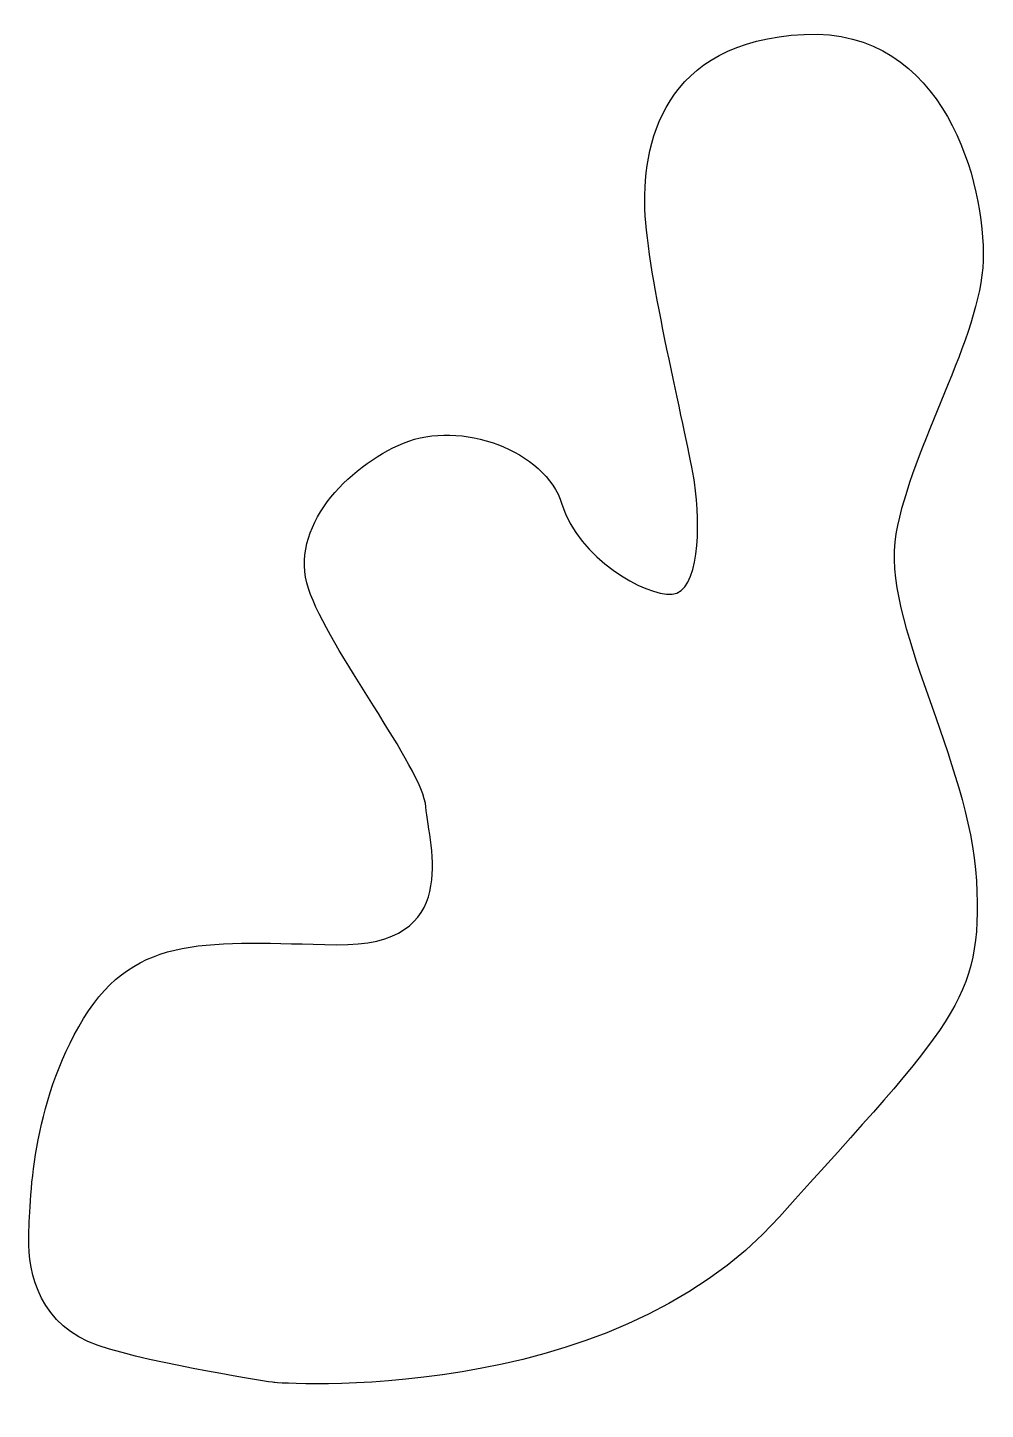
# Model space of a CAD drawing. Extents: x 59.7 to 110.1, y 180.6 to 253.1.
import ezdxf

# ---------------------------------------------------------------- set-up
doc = ezdxf.new("R2010")
doc.units = 0
doc.layers.add('LAYER_1', color=160, linetype='Continuous')

msp = doc.modelspace()

# ---------------------------------------------------------------- linework, layer by layer
at = {"layer": 'LAYER_1', "color": 7}
msp.add_open_spline([(72.672, 181.994), (72.672, 181.994), (90.194, 180.583), (99.248, 190.696), (108.303, 200.809), (109.949, 201.985), (109.596, 208.335), (109.244, 214.685), (104.54, 221.976), (105.363, 226.562), (106.186, 231.148), (109.832, 236.91), (109.949, 240.908), (110.067, 244.906), (107.95, 253.138), (100.542, 252.785), (93.133, 252.432), (91.958, 247.023), (92.193, 243.26), (92.428, 239.497), (94.427, 231.618), (94.78, 229.267), (95.132, 226.915), (95.015, 223.505), (93.604, 223.387), (92.193, 223.269), (88.665, 225.298), (87.812, 228.12), (86.96, 230.942), (82.462, 232.559), (79.493, 231.324), (76.523, 230.09), (73.437, 226.856), (74.495, 223.681), (75.553, 220.506), (80.492, 214.274), (80.668, 212.216), (80.845, 210.158), (82.609, 204.866), (75.965, 204.984), (69.321, 205.101), (65.44, 205.631), (62.677, 201.103), (59.913, 196.576), (59.855, 191.461), (59.796, 189.579), (59.737, 187.698), (60.443, 184.934), (63.441, 183.935), (66.44, 182.935), (72.672, 181.994), (72.672, 181.994)], degree=3, knots=[0, 0, 0, 0, 1, 1, 1, 2, 2, 2, 3, 3, 3, 4, 4, 4, 5, 5, 5, 6, 6, 6, 7, 7, 7, 8, 8, 8, 9, 9, 9, 10, 10, 10, 11, 11, 11, 12, 12, 12, 13, 13, 13, 14, 14, 14, 15, 15, 15, 16, 16, 16, 17, 17, 17, 17], dxfattribs=at)

doc.saveas('drawing.dxf')
